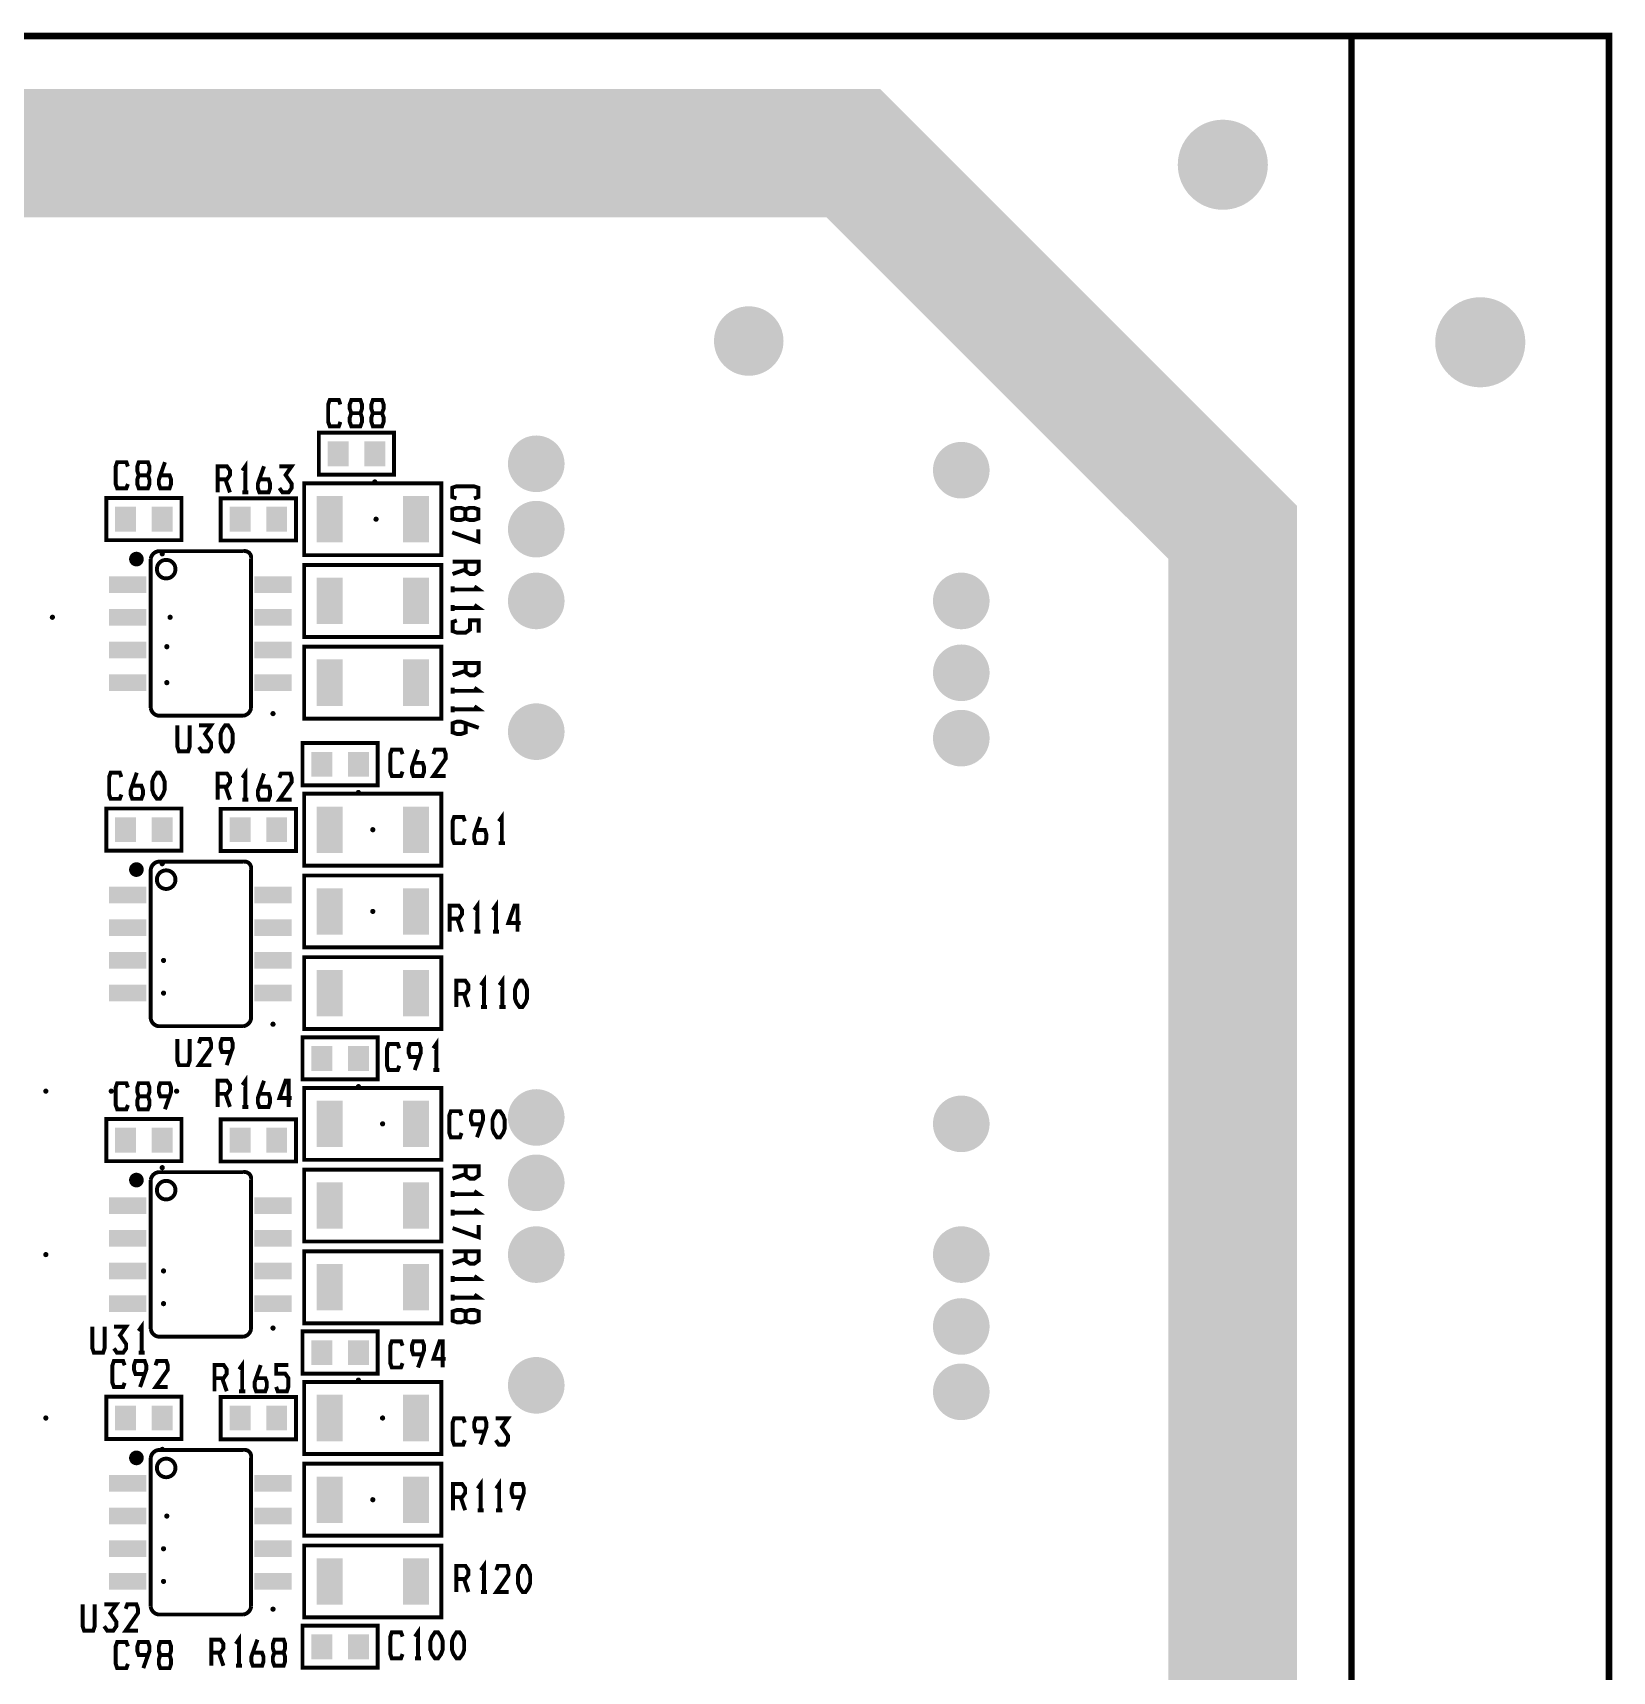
# Model space of a CAD drawing. Extents: x 20 to 372, y 176 to 359.
# Drawn here: x 310.4 to 371.8, y 295.8 to 359.4 of the extents above; entities that cross this region are included whole.
import ezdxf

# ---------------------------------------------------------------- set-up
doc = ezdxf.new("R2010")
doc.units = 0
doc.header["$MEASUREMENT"] = 0
doc.layers.get('0').update_dxf_attribs({"linetype": 'CONTINUOUS'})
for name, color, linetype in [('25-334-1_DRL', 1, 'CONTINUOUS'), ('25-334-1_SMB', 253, 'CONTINUOUS'), ('25-334-1_SSB', 1, 'CONTINUOUS'), ('THRUHOLE_NPT', 15, 'CONTINUOUS')]:
    doc.layers.add(name, color=color, linetype=linetype)

# ---------------------------------------------------------------- blocks, each defined once
blk = doc.blocks.new('ROUND_1')
at = {"const_width": 1.75006}
blk.add_lwpolyline([(-0.87503, 0, 1), (0.87503, 0, 1)], format="xyb", close=True, dxfattribs=at)
blk = doc.blocks.new('ROUND_74')
at = {"const_width": 1.35001}
blk.add_lwpolyline([(-0.675004, 0, 1), (0.675004, 0, 1)], format="xyb", close=True, dxfattribs=at)
blk = doc.blocks.new('ROUND_78')
at = {"const_width": 0.75057}
blk.add_lwpolyline([(-0.375284, 0, 1), (0.375284, 0, 1)], format="xyb", close=True, dxfattribs=at)
blk = doc.blocks.new('ROUND_84')
at = {"const_width": 0.10033}
blk.add_lwpolyline([(-0.050164, 0, 1), (0.050164, 0, 1)], format="xyb", close=True, dxfattribs=at)
blk = doc.blocks.new('ROUND_85')
at = {"const_width": 0.10033}
blk.add_lwpolyline([(-0.050164, 0, 1), (0.050164, 0, 1)], format="xyb", close=True, dxfattribs=at)
blk = doc.blocks.new('RECTANGLE_4')
blk.add_solid([(0.4064, 0.4826), (0.4064, -0.4826), (-0.4064, 0.4826), (-0.4064, -0.4826)])
blk = doc.blocks.new('ROUND_25')
at = {"const_width": 1.09982}
blk.add_lwpolyline([(-0.54991, 0, 1), (0.54991, 0, 1)], format="xyb", close=True, dxfattribs=at)
blk = doc.blocks.new('RECTANGLE_49')
blk.add_solid([(0.508, 0.9017), (0.508, -0.9017), (-0.508, 0.9017), (-0.508, -0.9017)])
blk = doc.blocks.new('RECTANGLE_66')
blk.add_solid([(0.72517, 0.32512), (0.72517, -0.32512), (-0.72517, 0.32512), (-0.72517, -0.32512)])

msp = doc.modelspace()

# ---------------------------------------------------------------- linework, layer by layer
at = {"layer": '25-334-1_DRL', "const_width": 0.254}
for points in [[(371.631, 359.296), (371.631, 186.296), (201.631, 186.296), (201.631, 359.296), (371.631, 359.296)], [(361.631, 186.296), (361.631, 359.296)]]:
    msp.add_lwpolyline(points, dxfattribs=at)
at = {"layer": '25-334-1_SMB', "const_width": 4.999}
msp.add_lwpolyline([(295.799, 324.772), (295.799, 349.918), (300.625, 354.744), (342.281, 354.744), (357.013, 340.012), (357.013, 218.346), (331.613, 218.346)], dxfattribs=at)
at = {"layer": '25-334-1_SSB', "const_width": 0.152}
for points in [[(322.355, 344.302), (322.294, 344.134), (321.939, 344.134), (321.88, 344.302), (321.88, 344.98), (321.939, 345.15), (322.294, 345.15), (322.355, 344.98)], [(323.132, 344.642), (323.193, 344.81), (323.193, 344.98), (323.132, 345.15), (322.777, 345.15), (322.718, 344.98), (322.718, 344.81), (322.777, 344.642), (323.132, 344.642), (323.193, 344.472), (323.193, 344.302), (323.132, 344.134), (322.777, 344.134), (322.718, 344.302), (322.718, 344.472), (322.777, 344.642)], [(323.971, 344.642), (324.032, 344.81), (324.032, 344.98), (323.971, 345.15), (323.615, 345.15), (323.557, 344.98), (323.557, 344.81), (323.615, 344.642), (323.971, 344.642), (324.032, 344.472), (324.032, 344.302), (323.971, 344.134), (323.615, 344.134), (323.557, 344.302), (323.557, 344.472), (323.615, 344.642)], [(324.438, 343.885), (321.517, 343.885), (321.517, 342.247), (324.438, 342.247), (324.438, 343.885)], [(314.1, 341.889), (314.039, 341.721), (313.684, 341.721), (313.625, 341.889), (313.625, 342.567), (313.684, 342.737), (314.039, 342.737), (314.1, 342.567)], [(314.877, 342.229), (314.938, 342.397), (314.938, 342.567), (314.877, 342.737), (314.522, 342.737), (314.463, 342.567), (314.463, 342.397), (314.522, 342.229), (314.877, 342.229), (314.938, 342.059), (314.938, 341.889), (314.877, 341.721), (314.522, 341.721), (314.463, 341.889), (314.463, 342.059), (314.522, 342.229)], [(315.36, 342.229), (315.716, 342.229), (315.777, 342.059), (315.777, 341.889), (315.716, 341.721), (315.36, 341.721), (315.302, 341.889), (315.302, 342.059), (315.538, 342.737)], [(317.59, 342.069), (317.946, 342.069), (318.065, 342.239), (318.065, 342.41), (317.946, 342.577), (317.59, 342.577), (317.59, 341.561)], [(318.665, 341.561), (318.665, 342.577), (318.548, 342.41)], [(319.208, 342.069), (319.564, 342.069), (319.622, 341.902), (319.622, 341.731), (319.564, 341.561), (319.208, 341.561), (319.147, 341.731), (319.147, 341.902), (319.386, 342.577)], [(319.985, 341.731), (320.105, 341.561), (320.341, 341.561), (320.46, 341.731), (320.46, 341.902), (320.224, 342.239), (320.46, 342.577), (319.985, 342.577)], [(317.887, 342.069), (318.065, 341.561)], [(326.279, 341.917), (326.279, 339.123), (320.945, 339.123), (320.945, 341.917), (326.279, 341.917)], [(316.183, 341.345), (313.262, 341.345), (313.262, 339.707), (316.183, 339.707), (316.183, 341.345)], [(317.707, 339.694), (320.628, 339.694), (320.628, 341.333), (317.707, 341.333), (317.707, 339.694)], [(318.784, 341.561), (318.548, 341.561)], [(326.864, 341.328), (326.696, 341.386), (326.696, 341.742), (326.864, 341.8), (327.542, 341.8), (327.712, 341.742), (327.712, 341.386), (327.542, 341.328)], [(327.204, 340.548), (327.372, 340.489), (327.542, 340.489), (327.712, 340.548), (327.712, 340.903), (327.542, 340.962), (327.372, 340.962), (327.204, 340.903), (327.204, 340.548), (327.034, 340.489), (326.864, 340.489), (326.696, 340.548), (326.696, 340.903), (326.864, 340.962), (327.034, 340.962), (327.204, 340.903)], [(326.696, 340.007), (327.712, 339.651), (327.712, 340.124)], [(315.985, 339.278), (315.286, 339.278)], [(318.583, 339.278), (315.985, 339.278)], [(314.225, 339.001), (314.639, 339.001)], [(314.253, 338.864), (314.611, 338.864)], [(314.263, 339.092), (314.263, 338.846)], [(314.308, 339.138), (314.555, 339.138)], [(314.4, 339.176), (314.4, 338.765)], [(314.537, 339.148), (314.537, 338.79)], [(314.987, 338.978), (314.987, 333.184)], [(318.883, 333.184), (318.883, 338.978)], [(320.945, 335.948), (320.945, 338.742), (326.279, 338.742), (326.279, 335.948), (320.945, 335.948)], [(327.219, 338.866), (327.219, 338.511), (327.387, 338.391), (327.557, 338.391), (327.727, 338.511), (327.727, 338.866), (326.711, 338.866)], [(327.219, 338.569), (326.711, 338.391)], [(326.711, 337.673), (326.711, 337.909)], [(326.711, 337.789), (327.727, 337.789), (327.557, 337.909)], [(326.711, 336.951), (326.711, 337.19)], [(326.711, 337.071), (327.727, 337.071), (327.557, 337.19)], [(326.879, 336.588), (326.711, 336.53), (326.711, 336.174), (326.879, 336.113), (327.219, 336.113), (327.387, 336.232), (327.387, 336.588), (327.727, 336.588), (327.727, 336.113)], [(320.945, 332.773), (320.945, 335.567), (326.279, 335.567), (326.279, 332.773), (320.945, 332.773)], [(327.219, 334.929), (327.219, 334.574), (327.387, 334.454), (327.557, 334.454), (327.727, 334.574), (327.727, 334.929), (326.711, 334.929)], [(327.219, 334.632), (326.711, 334.454)], [(326.711, 333.736), (326.711, 333.972)], [(326.711, 333.852), (327.727, 333.852), (327.557, 333.972)], [(326.711, 333.014), (326.711, 333.253)], [(326.711, 333.134), (327.727, 333.134), (327.557, 333.253)], [(315.286, 332.885), (318.583, 332.885)], [(316.495, 332.514), (316.495, 331.668), (316.437, 331.498), (316.081, 331.498), (316.023, 331.668), (316.023, 332.514)], [(316.861, 331.668), (316.978, 331.498), (317.217, 331.498), (317.334, 331.668), (317.334, 331.836), (317.097, 332.176), (317.334, 332.514), (316.861, 332.514)], [(317.877, 331.498), (317.758, 331.668), (317.699, 331.836), (317.699, 332.176), (317.758, 332.344), (317.877, 332.514), (317.994, 332.514), (318.113, 332.344), (318.172, 332.176), (318.172, 331.836), (318.113, 331.668), (317.994, 331.498), (317.877, 331.498)], [(327.219, 332.593), (327.219, 332.237), (327.049, 332.176), (326.879, 332.176), (326.711, 332.237), (326.711, 332.593), (326.879, 332.651), (327.049, 332.651), (327.727, 332.415)], [(323.803, 331.82), (320.882, 331.82), (320.882, 330.182), (323.803, 330.182), (323.803, 331.82)], [(324.768, 330.713), (324.707, 330.545), (324.352, 330.545), (324.293, 330.713), (324.293, 331.391), (324.352, 331.561), (324.707, 331.561), (324.768, 331.391)], [(325.19, 331.053), (325.545, 331.053), (325.606, 330.883), (325.606, 330.713), (325.545, 330.545), (325.19, 330.545), (325.131, 330.713), (325.131, 330.883), (325.368, 331.561)], [(326.445, 330.545), (325.97, 330.545), (326.445, 331.221), (326.445, 331.391), (326.384, 331.561), (326.028, 331.561), (325.97, 331.391)], [(313.846, 329.824), (313.785, 329.656), (313.43, 329.656), (313.371, 329.824), (313.371, 330.502), (313.43, 330.672), (313.785, 330.672), (313.846, 330.502)], [(314.268, 330.164), (314.623, 330.164), (314.684, 329.994), (314.684, 329.824), (314.623, 329.656), (314.268, 329.656), (314.209, 329.824), (314.209, 329.994), (314.446, 330.672)], [(315.225, 329.656), (315.106, 329.824), (315.048, 329.994), (315.048, 330.332), (315.106, 330.502), (315.225, 330.672), (315.345, 330.672), (315.462, 330.502), (315.523, 330.332), (315.523, 329.994), (315.462, 329.824), (315.345, 329.656), (315.225, 329.656)], [(317.59, 330.131), (317.946, 330.131), (318.065, 330.301), (318.065, 330.472), (317.946, 330.639), (317.59, 330.639), (317.59, 329.623)], [(318.665, 329.623), (318.665, 330.639), (318.548, 330.472)], [(319.208, 330.131), (319.564, 330.131), (319.622, 329.964), (319.622, 329.793), (319.564, 329.623), (319.208, 329.623), (319.147, 329.793), (319.147, 329.964), (319.386, 330.639)], [(320.46, 329.623), (319.985, 329.623), (320.46, 330.301), (320.46, 330.472), (320.402, 330.639), (320.046, 330.639), (319.985, 330.472)], [(317.887, 330.131), (318.065, 329.623)], [(326.279, 329.852), (326.279, 327.058), (320.945, 327.058), (320.945, 329.852), (326.279, 329.852)], [(316.183, 329.28), (313.262, 329.28), (313.262, 327.642), (316.183, 327.642), (316.183, 329.28)], [(317.707, 327.629), (320.628, 327.629), (320.628, 329.268), (317.707, 329.268), (317.707, 327.629)], [(318.784, 329.623), (318.548, 329.623)], [(328.626, 327.932), (328.626, 328.948), (328.507, 328.78)], [(327.186, 328.102), (327.128, 327.932), (326.772, 327.932), (326.711, 328.102), (326.711, 328.78), (326.772, 328.948), (327.128, 328.948), (327.186, 328.78)], [(327.61, 328.44), (327.966, 328.44), (328.024, 328.272), (328.024, 328.102), (327.966, 327.932), (327.61, 327.932), (327.549, 328.102), (327.549, 328.272), (327.788, 328.948)], [(328.743, 327.932), (328.507, 327.932)], [(315.985, 327.213), (315.286, 327.213)], [(318.583, 327.213), (315.985, 327.213)], [(314.225, 326.936), (314.639, 326.936)], [(314.253, 326.799), (314.611, 326.799)], [(314.263, 327.027), (314.263, 326.781)], [(314.308, 327.073), (314.555, 327.073)], [(314.4, 327.111), (314.4, 326.7)], [(314.537, 327.083), (314.537, 326.725)], [(314.987, 326.913), (314.987, 321.119)], [(318.883, 321.119), (318.883, 326.913)], [(320.945, 323.883), (320.945, 326.677), (326.279, 326.677), (326.279, 323.883), (320.945, 323.883)], [(326.599, 324.998), (326.955, 324.998), (327.074, 325.166), (327.074, 325.336), (326.955, 325.506), (326.599, 325.506), (326.599, 324.49)], [(327.676, 324.49), (327.676, 325.506), (327.557, 325.336)], [(328.395, 324.49), (328.395, 325.506), (328.276, 325.336)], [(329.353, 324.828), (328.878, 324.828), (329.114, 325.506), (329.233, 325.506), (329.233, 324.49)], [(326.897, 324.998), (327.074, 324.49)], [(327.793, 324.49), (327.557, 324.49)], [(328.515, 324.49), (328.276, 324.49)], [(320.945, 320.708), (320.945, 323.502), (326.279, 323.502), (326.279, 320.708), (320.945, 320.708)], [(327.93, 321.569), (327.93, 322.585), (327.811, 322.415)], [(328.649, 321.569), (328.649, 322.585), (328.53, 322.415)], [(326.853, 322.077), (327.209, 322.077), (327.328, 322.245), (327.328, 322.415), (327.209, 322.585), (326.853, 322.585), (326.853, 321.569)], [(329.31, 321.569), (329.19, 321.737), (329.132, 321.907), (329.132, 322.245), (329.19, 322.415), (329.31, 322.585), (329.429, 322.585), (329.546, 322.415), (329.607, 322.245), (329.607, 321.907), (329.546, 321.737), (329.429, 321.569), (329.31, 321.569)], [(327.151, 322.077), (327.328, 321.569)], [(328.047, 321.569), (327.811, 321.569)], [(328.769, 321.569), (328.53, 321.569)], [(315.286, 320.82), (318.583, 320.82)], [(316.495, 320.322), (316.495, 319.476), (316.437, 319.306), (316.081, 319.306), (316.023, 319.476), (316.023, 320.322)], [(317.334, 319.306), (316.861, 319.306), (317.334, 319.984), (317.334, 320.152), (317.275, 320.322), (316.92, 320.322), (316.861, 320.152)], [(318.113, 319.814), (317.758, 319.814), (317.699, 319.984), (317.699, 320.152), (317.758, 320.322), (318.113, 320.322), (318.172, 320.152), (318.172, 319.984), (317.936, 319.306)], [(323.803, 320.39), (320.882, 320.39), (320.882, 318.752), (323.803, 318.752), (323.803, 320.39)], [(326.079, 319.115), (326.079, 320.131), (325.962, 319.961)], [(324.641, 319.283), (324.58, 319.115), (324.225, 319.115), (324.166, 319.283), (324.166, 319.961), (324.225, 320.131), (324.58, 320.131), (324.641, 319.961)], [(325.418, 319.623), (325.063, 319.623), (325.004, 319.791), (325.004, 319.961), (325.063, 320.131), (325.418, 320.131), (325.479, 319.961), (325.479, 319.791), (325.241, 319.115)], [(326.198, 319.115), (325.962, 319.115)], [(314.1, 317.759), (314.039, 317.591), (313.684, 317.591), (313.625, 317.759), (313.625, 318.437), (313.684, 318.607), (314.039, 318.607), (314.1, 318.437)], [(314.877, 318.099), (314.938, 318.267), (314.938, 318.437), (314.877, 318.607), (314.522, 318.607), (314.463, 318.437), (314.463, 318.267), (314.522, 318.099), (314.877, 318.099), (314.938, 317.929), (314.938, 317.759), (314.877, 317.591), (314.522, 317.591), (314.463, 317.759), (314.463, 317.929), (314.522, 318.099)], [(315.716, 318.099), (315.36, 318.099), (315.302, 318.267), (315.302, 318.437), (315.36, 318.607), (315.716, 318.607), (315.777, 318.437), (315.777, 318.267), (315.538, 317.591)], [(317.59, 318.193), (317.946, 318.193), (318.065, 318.363), (318.065, 318.534), (317.946, 318.701), (317.59, 318.701), (317.59, 317.685)], [(318.665, 317.685), (318.665, 318.701), (318.548, 318.534)], [(319.208, 318.193), (319.564, 318.193), (319.622, 318.026), (319.622, 317.855), (319.564, 317.685), (319.208, 317.685), (319.147, 317.855), (319.147, 318.026), (319.386, 318.701)], [(320.46, 318.026), (319.985, 318.026), (320.224, 318.701), (320.341, 318.701), (320.341, 317.685)], [(326.279, 318.422), (326.279, 315.628), (320.945, 315.628), (320.945, 318.422), (326.279, 318.422)], [(317.887, 318.193), (318.065, 317.685)], [(318.784, 317.685), (318.548, 317.685)], [(316.183, 317.215), (313.262, 317.215), (313.262, 315.577), (316.183, 315.577), (316.183, 317.215)], [(317.707, 315.564), (320.628, 315.564), (320.628, 317.203), (317.707, 317.203), (317.707, 315.564)], [(327.059, 316.672), (327.001, 316.502), (326.645, 316.502), (326.584, 316.672), (326.584, 317.35), (326.645, 317.518), (327.001, 317.518), (327.059, 317.35)], [(327.839, 317.01), (327.483, 317.01), (327.422, 317.18), (327.422, 317.35), (327.483, 317.518), (327.839, 317.518), (327.897, 317.35), (327.897, 317.18), (327.661, 316.502)], [(328.438, 316.502), (328.322, 316.672), (328.261, 316.842), (328.261, 317.18), (328.322, 317.35), (328.438, 317.518), (328.558, 317.518), (328.677, 317.35), (328.736, 317.18), (328.736, 316.842), (328.677, 316.672), (328.558, 316.502), (328.438, 316.502)], [(315.985, 315.148), (315.286, 315.148)], [(318.583, 315.148), (315.985, 315.148)], [(320.945, 312.453), (320.945, 315.247), (326.279, 315.247), (326.279, 312.453), (320.945, 312.453)], [(327.219, 315.371), (327.219, 315.016), (327.387, 314.896), (327.557, 314.896), (327.727, 315.016), (327.727, 315.371), (326.711, 315.371)], [(314.225, 314.871), (314.639, 314.871)], [(314.253, 314.734), (314.611, 314.734)], [(314.263, 314.962), (314.263, 314.716)], [(314.308, 315.008), (314.555, 315.008)], [(314.4, 315.046), (314.4, 314.635)], [(314.537, 315.018), (314.537, 314.66)], [(314.987, 314.848), (314.987, 309.054)], [(318.883, 309.054), (318.883, 314.848)], [(327.219, 315.074), (326.711, 314.896)], [(326.711, 314.178), (326.711, 314.414)], [(326.711, 314.294), (327.727, 314.294), (327.557, 314.414)], [(326.711, 313.456), (326.711, 313.695)], [(326.711, 313.576), (327.727, 313.576), (327.557, 313.695)], [(326.711, 312.974), (327.727, 312.618), (327.727, 313.093)], [(320.945, 309.278), (320.945, 312.072), (326.279, 312.072), (326.279, 309.278), (320.945, 309.278)], [(327.219, 312.069), (327.219, 311.714), (327.387, 311.594), (327.557, 311.594), (327.727, 311.714), (327.727, 312.069), (326.711, 312.069)], [(327.219, 311.772), (326.711, 311.594)], [(326.711, 310.876), (326.711, 311.112)], [(326.711, 310.992), (327.727, 310.992), (327.557, 311.112)], [(326.711, 310.154), (326.711, 310.393)], [(326.711, 310.274), (327.727, 310.274), (327.557, 310.393)], [(327.219, 309.377), (327.387, 309.316), (327.557, 309.316), (327.727, 309.377), (327.727, 309.733), (327.557, 309.791), (327.387, 309.791), (327.219, 309.733), (327.219, 309.377), (327.049, 309.316), (326.879, 309.316), (326.711, 309.377), (326.711, 309.733), (326.879, 309.791), (327.049, 309.791), (327.219, 309.733)], [(313.193, 309.146), (313.193, 308.3), (313.135, 308.13), (312.779, 308.13), (312.721, 308.3), (312.721, 309.146)], [(313.559, 308.3), (313.676, 308.13), (313.915, 308.13), (314.032, 308.3), (314.032, 308.468), (313.795, 308.808), (314.032, 309.146), (313.559, 309.146)], [(314.634, 308.13), (314.634, 309.146), (314.514, 308.976)], [(315.286, 308.755), (318.583, 308.755)], [(323.803, 308.96), (320.882, 308.96), (320.882, 307.322), (323.803, 307.322), (323.803, 308.96)], [(314.753, 308.13), (314.514, 308.13)], [(324.768, 307.726), (324.707, 307.558), (324.352, 307.558), (324.293, 307.726), (324.293, 308.404), (324.352, 308.574), (324.707, 308.574), (324.768, 308.404)], [(325.545, 308.066), (325.19, 308.066), (325.131, 308.234), (325.131, 308.404), (325.19, 308.574), (325.545, 308.574), (325.606, 308.404), (325.606, 308.234), (325.368, 307.558)], [(326.445, 307.896), (325.97, 307.896), (326.206, 308.574), (326.325, 308.574), (326.325, 307.558)], [(313.973, 306.964), (313.912, 306.796), (313.557, 306.796), (313.498, 306.964), (313.498, 307.642), (313.557, 307.812), (313.912, 307.812), (313.973, 307.642)], [(314.75, 307.304), (314.395, 307.304), (314.336, 307.472), (314.336, 307.642), (314.395, 307.812), (314.75, 307.812), (314.811, 307.642), (314.811, 307.472), (314.573, 306.796)], [(315.65, 306.796), (315.175, 306.796), (315.65, 307.472), (315.65, 307.642), (315.589, 307.812), (315.233, 307.812), (315.175, 307.642)], [(317.463, 307.144), (317.819, 307.144), (317.938, 307.314), (317.938, 307.485), (317.819, 307.652), (317.463, 307.652), (317.463, 306.636)], [(318.538, 306.636), (318.538, 307.652), (318.421, 307.485)], [(319.081, 307.144), (319.437, 307.144), (319.495, 306.977), (319.495, 306.806), (319.437, 306.636), (319.081, 306.636), (319.02, 306.806), (319.02, 306.977), (319.259, 307.652)], [(319.858, 306.806), (319.919, 306.636), (320.275, 306.636), (320.333, 306.806), (320.333, 307.144), (320.214, 307.314), (319.858, 307.314), (319.858, 307.652), (320.333, 307.652)], [(317.76, 307.144), (317.938, 306.636)], [(326.279, 306.992), (326.279, 304.198), (320.945, 304.198), (320.945, 306.992), (326.279, 306.992)], [(316.183, 306.42), (313.262, 306.42), (313.262, 304.782), (316.183, 304.782), (316.183, 306.42)], [(317.707, 304.769), (320.628, 304.769), (320.628, 306.408), (317.707, 306.408), (317.707, 304.769)], [(318.657, 306.636), (318.421, 306.636)], [(327.186, 304.734), (327.128, 304.564), (326.772, 304.564), (326.711, 304.734), (326.711, 305.412), (326.772, 305.58), (327.128, 305.58), (327.186, 305.412)], [(327.966, 305.072), (327.61, 305.072), (327.549, 305.242), (327.549, 305.412), (327.61, 305.58), (327.966, 305.58), (328.024, 305.412), (328.024, 305.242), (327.788, 304.564)], [(328.388, 304.734), (328.507, 304.564), (328.743, 304.564), (328.863, 304.734), (328.863, 304.904), (328.626, 305.242), (328.863, 305.58), (328.388, 305.58)], [(315.985, 304.353), (315.286, 304.353)], [(318.583, 304.353), (315.985, 304.353)], [(314.225, 304.076), (314.639, 304.076)], [(314.253, 303.939), (314.611, 303.939)], [(314.263, 304.167), (314.263, 303.921)], [(314.308, 304.213), (314.555, 304.213)], [(314.4, 304.251), (314.4, 303.84)], [(314.537, 304.223), (314.537, 303.865)], [(314.987, 304.053), (314.987, 298.259)], [(318.883, 298.259), (318.883, 304.053)], [(320.945, 301.023), (320.945, 303.817), (326.279, 303.817), (326.279, 301.023), (320.945, 301.023)], [(326.726, 302.519), (327.082, 302.519), (327.201, 302.687), (327.201, 302.857), (327.082, 303.027), (326.726, 303.027), (326.726, 302.011)], [(327.803, 302.011), (327.803, 303.027), (327.684, 302.857)], [(328.522, 302.011), (328.522, 303.027), (328.403, 302.857)], [(329.419, 302.519), (329.063, 302.519), (329.005, 302.687), (329.005, 302.857), (329.063, 303.027), (329.419, 303.027), (329.48, 302.857), (329.48, 302.687), (329.241, 302.011)], [(327.024, 302.519), (327.201, 302.011)], [(327.92, 302.011), (327.684, 302.011)], [(328.642, 302.011), (328.403, 302.011)], [(320.945, 297.848), (320.945, 300.642), (326.279, 300.642), (326.279, 297.848), (320.945, 297.848)], [(326.853, 299.344), (327.209, 299.344), (327.328, 299.512), (327.328, 299.682), (327.209, 299.852), (326.853, 299.852), (326.853, 298.836)], [(327.93, 298.836), (327.93, 299.852), (327.811, 299.682)], [(328.885, 298.836), (328.413, 298.836), (328.885, 299.512), (328.885, 299.682), (328.827, 299.852), (328.471, 299.852), (328.413, 299.682)], [(329.429, 298.836), (329.31, 299.004), (329.251, 299.174), (329.251, 299.512), (329.31, 299.682), (329.429, 299.852), (329.546, 299.852), (329.665, 299.682), (329.724, 299.512), (329.724, 299.174), (329.665, 299.004), (329.546, 298.836), (329.429, 298.836)], [(327.151, 299.344), (327.328, 298.836)], [(328.047, 298.836), (327.811, 298.836)], [(312.812, 298.351), (312.812, 297.505), (312.754, 297.335), (312.398, 297.335), (312.34, 297.505), (312.34, 298.351)], [(313.178, 297.505), (313.295, 297.335), (313.534, 297.335), (313.651, 297.505), (313.651, 297.673), (313.414, 298.013), (313.651, 298.351), (313.178, 298.351)], [(314.489, 297.335), (314.016, 297.335), (314.489, 298.013), (314.489, 298.181), (314.43, 298.351), (314.075, 298.351), (314.016, 298.181)], [(315.286, 297.96), (318.583, 297.96)], [(323.803, 297.53), (320.882, 297.53), (320.882, 295.892), (323.803, 295.892), (323.803, 297.53)], [(324.768, 296.423), (324.707, 296.255), (324.352, 296.255), (324.293, 296.423), (324.293, 297.101), (324.352, 297.271), (324.707, 297.271), (324.768, 297.101)], [(325.368, 296.255), (325.368, 297.271), (325.251, 297.101)], [(326.028, 296.255), (325.911, 296.423), (325.85, 296.593), (325.85, 296.931), (325.911, 297.101), (326.028, 297.271), (326.147, 297.271), (326.267, 297.101), (326.325, 296.931), (326.325, 296.593), (326.267, 296.423), (326.147, 296.255), (326.028, 296.255)], [(326.866, 296.255), (326.749, 296.423), (326.688, 296.593), (326.688, 296.931), (326.749, 297.101), (326.866, 297.271), (326.986, 297.271), (327.105, 297.101), (327.163, 296.931), (327.163, 296.593), (327.105, 296.423), (326.986, 296.255), (326.866, 296.255)], [(314.1, 296.042), (314.039, 295.874), (313.684, 295.874), (313.625, 296.042), (313.625, 296.72), (313.684, 296.89), (314.039, 296.89), (314.1, 296.72)], [(314.877, 296.382), (314.522, 296.382), (314.463, 296.55), (314.463, 296.72), (314.522, 296.89), (314.877, 296.89), (314.938, 296.72), (314.938, 296.55), (314.7, 295.874)], [(315.716, 296.382), (315.777, 296.55), (315.777, 296.72), (315.716, 296.89), (315.36, 296.89), (315.302, 296.72), (315.302, 296.55), (315.36, 296.382), (315.716, 296.382), (315.777, 296.212), (315.777, 296.042), (315.716, 295.874), (315.36, 295.874), (315.302, 296.042), (315.302, 296.212), (315.36, 296.382)], [(317.336, 296.476), (317.692, 296.476), (317.811, 296.646), (317.811, 296.817), (317.692, 296.984), (317.336, 296.984), (317.336, 295.968)], [(318.411, 295.968), (318.411, 296.984), (318.294, 296.817)], [(318.954, 296.476), (319.31, 296.476), (319.368, 296.309), (319.368, 296.138), (319.31, 295.968), (318.954, 295.968), (318.893, 296.138), (318.893, 296.309), (319.132, 296.984)], [(320.148, 296.476), (320.206, 296.646), (320.206, 296.817), (320.148, 296.984), (319.792, 296.984), (319.731, 296.817), (319.731, 296.646), (319.792, 296.476), (320.148, 296.476), (320.206, 296.309), (320.206, 296.138), (320.148, 295.968), (319.792, 295.968), (319.731, 296.138), (319.731, 296.309), (319.792, 296.476)], [(317.633, 296.476), (317.811, 295.968)], [(325.487, 296.255), (325.251, 296.255)], [(318.53, 295.968), (318.294, 295.968)]]:
    msp.add_lwpolyline(points, dxfattribs=at)
for points in [[(314.987, 338.978, -0.333896), (315.286, 339.278)], [(318.583, 339.278, -0.050372), (318.634, 339.283)], [(318.634, 339.283, -0.414214), (318.888, 339.029)], [(314.222, 338.97, -0.414214), (314.43, 339.179)], [(314.43, 338.762, -0.414214), (314.222, 338.97)], [(314.43, 339.179, -0.414214), (314.639, 338.97)], [(314.639, 338.97, -0.414214), (314.43, 338.762)], [(315.225, 338.579, -0.414214), (315.586, 338.94)], [(315.586, 338.94, -0.414214), (315.947, 338.579)], [(318.888, 339.029, -0.050374), (318.883, 338.978)], [(315.586, 338.219, -0.414214), (315.225, 338.579)], [(315.947, 338.579, -0.414214), (315.586, 338.219)], [(315.286, 332.885, -0.332207), (314.987, 333.184)], [(318.883, 333.184, -0.332207), (318.583, 332.885)], [(314.987, 326.913, -0.333896), (315.286, 327.213)], [(318.583, 327.213, -0.050372), (318.634, 327.218)], [(318.634, 327.218, -0.414214), (318.888, 326.964)], [(314.222, 326.905, -0.414214), (314.43, 327.114)], [(314.43, 326.697, -0.414214), (314.222, 326.905)], [(314.43, 327.114, -0.414214), (314.639, 326.905)], [(314.639, 326.905, -0.414214), (314.43, 326.697)], [(315.225, 326.514, -0.414214), (315.586, 326.875)], [(315.586, 326.875, -0.414214), (315.947, 326.514)], [(318.888, 326.964, -0.050374), (318.883, 326.913)], [(315.586, 326.154, -0.414214), (315.225, 326.514)], [(315.947, 326.514, -0.414214), (315.586, 326.154)], [(315.286, 320.82, -0.332207), (314.987, 321.119)], [(318.883, 321.119, -0.332207), (318.583, 320.82)], [(314.987, 314.848, -0.333896), (315.286, 315.148)], [(318.583, 315.148, -0.050372), (318.634, 315.153)], [(318.634, 315.153, -0.414214), (318.888, 314.899)], [(314.222, 314.84, -0.414214), (314.43, 315.049)], [(314.43, 314.632, -0.414214), (314.222, 314.84)], [(314.43, 315.049, -0.414214), (314.639, 314.84)], [(314.639, 314.84, -0.414214), (314.43, 314.632)], [(315.225, 314.449, -0.414214), (315.586, 314.81)], [(315.586, 314.089, -0.414214), (315.225, 314.449)], [(315.586, 314.81, -0.414214), (315.947, 314.449)], [(315.947, 314.449, -0.414214), (315.586, 314.089)], [(318.888, 314.899, -0.050374), (318.883, 314.848)], [(315.286, 308.755, -0.332207), (314.987, 309.054)], [(318.883, 309.054, -0.332207), (318.583, 308.755)], [(314.222, 304.045, -0.414214), (314.43, 304.254)], [(314.43, 304.254, -0.414214), (314.639, 304.045)], [(314.987, 304.053, -0.333896), (315.286, 304.353)], [(318.583, 304.353, -0.050372), (318.634, 304.358)], [(318.634, 304.358, -0.414214), (318.888, 304.104)], [(314.43, 303.837, -0.414214), (314.222, 304.045)], [(314.639, 304.045, -0.414214), (314.43, 303.837)], [(315.225, 303.654, -0.414214), (315.586, 304.015)], [(315.586, 303.294, -0.414214), (315.225, 303.654)], [(315.586, 304.015, -0.414214), (315.947, 303.654)], [(315.947, 303.654, -0.414214), (315.586, 303.294)], [(318.888, 304.104, -0.050374), (318.883, 304.053)], [(315.286, 297.96, -0.332207), (314.987, 298.259)], [(318.883, 298.259, -0.332207), (318.583, 297.96)]]:
    msp.add_lwpolyline(points, format="xyb", dxfattribs=at)

# ---------------------------------------------------------------- block references
at = {"layer": '25-334-1_DRL', "xscale": -1}
for name, p in [('ROUND_1', (356.632, 354.294)), ('ROUND_1', (366.632, 347.396)), ('ROUND_74', (338.217, 347.444)), ('ROUND_78', (329.962, 342.674)), ('ROUND_78', (346.472, 342.425)), ('ROUND_85', (323.689, 341.968)), ('ROUND_85', (323.739, 340.52)), ('ROUND_78', (329.962, 340.134)), ('ROUND_85', (315.434, 339.174)), ('ROUND_78', (329.962, 337.345)), ('ROUND_78', (346.472, 337.345)), ('ROUND_84', (311.166, 336.71)), ('ROUND_84', (315.738, 336.71)), ('ROUND_85', (315.611, 335.567)), ('ROUND_78', (346.472, 334.553)), ('ROUND_85', (315.611, 334.17)), ('ROUND_85', (319.736, 332.966)), ('ROUND_78', (329.962, 332.265)), ('ROUND_78', (346.472, 332.013)), ('ROUND_85', (323.054, 329.903)), ('ROUND_85', (323.612, 328.455)), ('ROUND_85', (315.434, 327.134)), ('ROUND_84', (323.612, 325.28)), ('ROUND_85', (315.484, 323.375)), ('ROUND_85', (315.484, 322.105)), ('ROUND_85', (319.736, 320.896)), ('ROUND_84', (310.912, 318.295)), ('ROUND_84', (313.452, 318.295)), ('ROUND_84', (315.992, 318.295)), ('ROUND_85', (323.054, 318.473)), ('ROUND_78', (329.962, 317.274)), ('ROUND_78', (346.472, 317.025)), ('ROUND_85', (323.993, 317.025)), ('ROUND_85', (315.434, 315.323)), ('ROUND_78', (329.962, 314.734)), ('ROUND_78', (329.962, 311.945)), ('ROUND_78', (346.472, 311.945)), ('ROUND_84', (310.912, 311.945)), ('ROUND_85', (315.484, 311.31)), ('ROUND_85', (315.484, 310.04)), ('ROUND_78', (346.472, 309.153)), ('ROUND_85', (319.736, 309.09)), ('ROUND_78', (329.962, 306.865)), ('ROUND_85', (323.054, 307.068)), ('ROUND_78', (346.472, 306.613)), ('ROUND_85', (310.912, 305.595)), ('ROUND_85', (323.993, 305.595)), ('ROUND_85', (315.434, 304.376)), ('ROUND_84', (323.612, 302.42)), ('ROUND_84', (315.611, 301.785)), ('ROUND_85', (315.484, 300.515)), ('ROUND_85', (315.484, 299.245)), ('ROUND_85', (319.736, 298.168))]:
    msp.add_blockref(name, p, dxfattribs=at)
at = {"layer": '25-334-1_SMB', "xscale": -1}
for name, p in [('ROUND_1', (356.632, 354.294)), ('ROUND_1', (366.632, 347.396)), ('RECTANGLE_4', (322.266, 343.06)), ('RECTANGLE_4', (323.689, 343.06)), ('ROUND_25', (329.962, 342.674)), ('ROUND_25', (346.472, 342.425)), ('RECTANGLE_49', (321.936, 340.52)), ('RECTANGLE_49', (325.289, 340.52)), ('RECTANGLE_4', (314.011, 340.52)), ('RECTANGLE_4', (315.434, 340.52)), ('RECTANGLE_4', (318.456, 340.52)), ('RECTANGLE_4', (319.879, 340.52)), ('ROUND_25', (329.962, 340.134)), ('RECTANGLE_66', (314.087, 337.98)), ('RECTANGLE_66', (319.736, 337.98)), ('RECTANGLE_49', (321.936, 337.345)), ('RECTANGLE_49', (325.289, 337.345)), ('ROUND_25', (329.962, 337.345)), ('ROUND_25', (346.472, 337.345)), ('RECTANGLE_66', (314.087, 336.71)), ('RECTANGLE_66', (319.736, 336.71)), ('RECTANGLE_66', (314.087, 335.44)), ('RECTANGLE_66', (319.736, 335.44)), ('ROUND_25', (346.472, 334.553)), ('RECTANGLE_49', (321.936, 334.17)), ('RECTANGLE_49', (325.289, 334.17)), ('RECTANGLE_66', (314.087, 334.17)), ('RECTANGLE_66', (319.736, 334.17)), ('ROUND_25', (329.962, 332.265)), ('ROUND_25', (346.472, 332.013)), ('RECTANGLE_4', (321.631, 330.995)), ('RECTANGLE_4', (323.054, 330.995)), ('RECTANGLE_49', (321.936, 328.455)), ('RECTANGLE_49', (325.289, 328.455)), ('RECTANGLE_4', (314.011, 328.455)), ('RECTANGLE_4', (315.434, 328.455)), ('RECTANGLE_4', (318.456, 328.455)), ('RECTANGLE_4', (319.879, 328.455)), ('RECTANGLE_66', (314.087, 325.915)), ('RECTANGLE_66', (319.736, 325.915)), ('RECTANGLE_49', (321.936, 325.28)), ('RECTANGLE_49', (325.289, 325.28)), ('RECTANGLE_66', (314.087, 324.645)), ('RECTANGLE_66', (319.736, 324.645)), ('RECTANGLE_66', (314.087, 323.375)), ('RECTANGLE_66', (319.736, 323.375)), ('RECTANGLE_49', (321.936, 322.105)), ('RECTANGLE_49', (325.289, 322.105)), ('RECTANGLE_66', (314.087, 322.105)), ('RECTANGLE_66', (319.736, 322.105)), ('RECTANGLE_4', (321.631, 319.565)), ('RECTANGLE_4', (323.054, 319.565)), ('ROUND_25', (329.962, 317.274)), ('RECTANGLE_49', (321.936, 317.025)), ('RECTANGLE_49', (325.289, 317.025)), ('ROUND_25', (346.472, 317.025)), ('RECTANGLE_4', (314.011, 316.39)), ('RECTANGLE_4', (315.434, 316.39)), ('RECTANGLE_4', (318.456, 316.39)), ('RECTANGLE_4', (319.879, 316.39)), ('ROUND_25', (329.962, 314.734)), ('RECTANGLE_49', (321.936, 313.85)), ('RECTANGLE_49', (325.289, 313.85)), ('RECTANGLE_66', (314.087, 313.85)), ('RECTANGLE_66', (319.736, 313.85)), ('RECTANGLE_66', (314.087, 312.58)), ('RECTANGLE_66', (319.736, 312.58)), ('ROUND_25', (329.962, 311.945)), ('ROUND_25', (346.472, 311.945)), ('RECTANGLE_66', (314.087, 311.31)), ('RECTANGLE_66', (319.736, 311.31)), ('RECTANGLE_49', (321.936, 310.675)), ('RECTANGLE_49', (325.289, 310.675)), ('RECTANGLE_66', (314.087, 310.04)), ('RECTANGLE_66', (319.736, 310.04)), ('ROUND_25', (346.472, 309.153)), ('RECTANGLE_4', (321.631, 308.135)), ('RECTANGLE_4', (323.054, 308.135)), ('ROUND_25', (329.962, 306.865)), ('ROUND_25', (346.472, 306.613)), ('RECTANGLE_49', (321.936, 305.595)), ('RECTANGLE_49', (325.289, 305.595)), ('RECTANGLE_4', (314.011, 305.595)), ('RECTANGLE_4', (315.434, 305.595)), ('RECTANGLE_4', (318.456, 305.595)), ('RECTANGLE_4', (319.879, 305.595)), ('RECTANGLE_66', (314.087, 303.055)), ('RECTANGLE_66', (319.736, 303.055)), ('RECTANGLE_49', (321.936, 302.42)), ('RECTANGLE_49', (325.289, 302.42)), ('RECTANGLE_66', (314.087, 301.785)), ('RECTANGLE_66', (319.736, 301.785)), ('RECTANGLE_66', (314.087, 300.515)), ('RECTANGLE_66', (319.736, 300.515)), ('RECTANGLE_49', (321.936, 299.245)), ('RECTANGLE_49', (325.289, 299.245)), ('RECTANGLE_66', (314.087, 299.245)), ('RECTANGLE_66', (319.736, 299.245)), ('RECTANGLE_4', (321.631, 296.705)), ('RECTANGLE_4', (323.054, 296.705))]:
    msp.add_blockref(name, p, dxfattribs=at)
at = {"layer": 'THRUHOLE_NPT', "xscale": -1}
for p in [(356.632, 354.294), (366.632, 347.396)]:
    msp.add_blockref('ROUND_1', p, dxfattribs=at)

doc.saveas('drawing.dxf')
